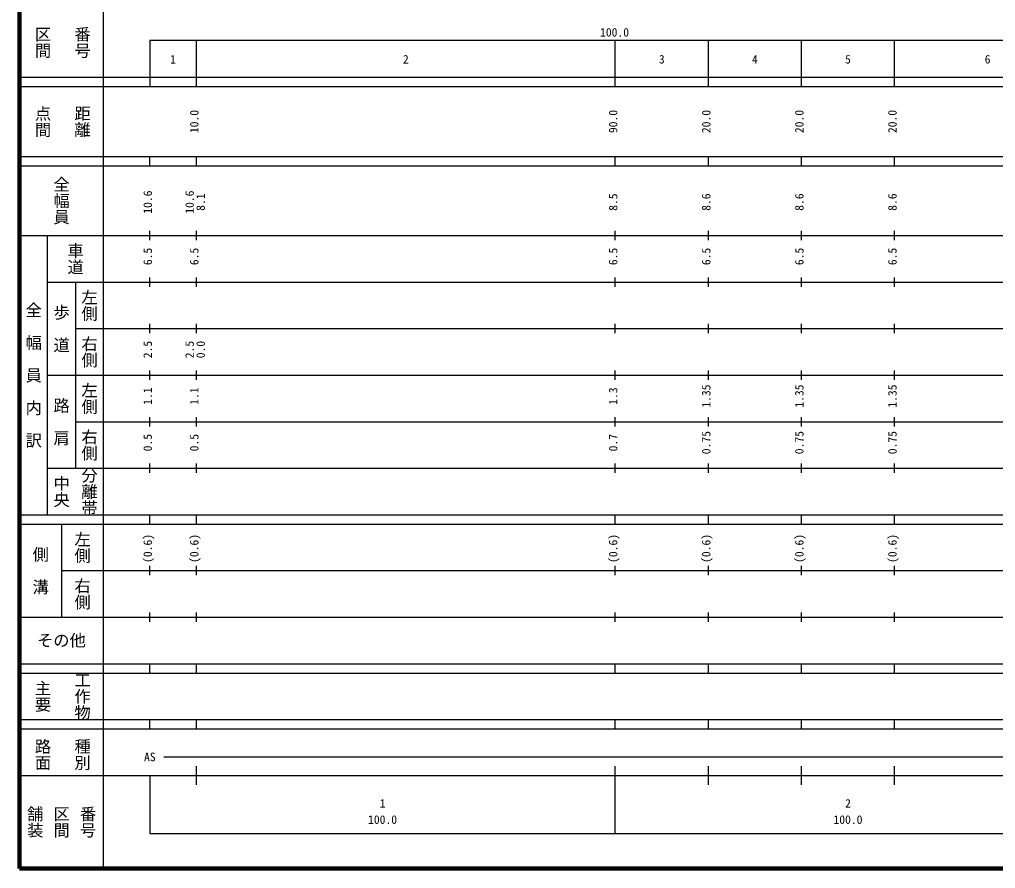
# Model space of a CAD drawing. Units: millimetres on the paper, enlarged 1000 times. Extents: x 40000 to 680000, y 20000 to 380000.
# Drawn here: x 40000 to 249689, y 20000 to 202409 of the extents above; entities that cross this region are included whole.
import ezdxf
from ezdxf.enums import TextEntityAlignment as Align

# ---------------------------------------------------------------- set-up
doc = ezdxf.new("R2010")
doc.units = ezdxf.units.MM
doc.header["$LTSCALE"] = 1000
doc.layers.add('M-TTL', color=2, linetype='Continuous', lineweight=140)
doc.layers.add('M-TTL-BAND', color=7, linetype='Continuous', lineweight=25)
doc.styles.add('@ＭＳ ゴシック', font='')
doc.styles.add('ＭＳ ゴシック', font='')
doc.styles.get('@ＭＳ ゴシック').set_extended_font_data('@MS Gothic')
doc.styles.get('ＭＳ ゴシック').set_extended_font_data('MS Gothic')

msp = doc.modelspace()

# ---------------------------------------------------------------- linework, layer by layer
at = {"layer": 'M-TTL'}
for p, q in [((40000, 380000), (40000, 20000)), ((40000, 20000), (680000, 20000))]:
    msp.add_line(p, q, dxfattribs=at)
at = {"layer": 'M-TTL-BAND'}
for p, q in [((58000, 370000), (58000, 20000)), ((68000, 198000), (579000, 198000)), ((68000, 198000), (68000, 188000)), ((78000, 188000), (78000, 198000)), ((168000, 188000), (168000, 198000)), ((188000, 188000), (188000, 198000)), ((208000, 188000), (208000, 198000)), ((228000, 188000), (228000, 198000)), ((40000, 190000), (579000, 190000)), ((40000, 188000), (579000, 188000)), ((40000, 173000), (579000, 173000)), ((68000, 171000), (68000, 173000)), ((78000, 171000), (78000, 173000)), ((168000, 171000), (168000, 173000)), ((188000, 171000), (188000, 173000)), ((208000, 171000), (208000, 173000)), ((228000, 171000), (228000, 173000)), ((40000, 171000), (579000, 171000)), ((40000, 156000), (579000, 156000)), ((46000, 96000), (46000, 156000)), ((68000, 155000), (68000, 157000)), ((78000, 155000), (78000, 157000)), ((168000, 155000), (168000, 157000)), ((188000, 155000), (188000, 157000)), ((208000, 155000), (208000, 157000)), ((228000, 155000), (228000, 157000)), ((68000, 145000), (68000, 147000)), ((78000, 145000), (78000, 147000)), ((168000, 145000), (168000, 147000)), ((188000, 145000), (188000, 147000)), ((208000, 145000), (208000, 147000)), ((228000, 145000), (228000, 147000)), ((46000, 146000), (579000, 146000)), ((52000, 146000), (52000, 106000)), ((68000, 135000), (68000, 137000)), ((78000, 135000), (78000, 137000)), ((168000, 135000), (168000, 137000)), ((188000, 135000), (188000, 137000)), ((208000, 135000), (208000, 137000)), ((228000, 135000), (228000, 137000)), ((52000, 136000), (579000, 136000)), ((46000, 126000), (579000, 126000)), ((68000, 125000), (68000, 127000)), ((78000, 125000), (78000, 127000)), ((168000, 125000), (168000, 127000)), ((188000, 125000), (188000, 127000)), ((208000, 125000), (208000, 127000)), ((228000, 125000), (228000, 127000)), ((52000, 116000), (579000, 116000)), ((68000, 115000), (68000, 117000)), ((78000, 115000), (78000, 117000)), ((168000, 115000), (168000, 117000)), ((188000, 115000), (188000, 117000)), ((208000, 115000), (208000, 117000)), ((228000, 115000), (228000, 117000)), ((68000, 105000), (68000, 107000)), ((78000, 105000), (78000, 107000)), ((168000, 105000), (168000, 107000)), ((188000, 105000), (188000, 107000)), ((208000, 105000), (208000, 107000)), ((228000, 105000), (228000, 107000)), ((46000, 106000), (579000, 106000)), ((40000, 96000), (579000, 96000)), ((68000, 94000), (68000, 96000)), ((78000, 94000), (78000, 96000)), ((168000, 94000), (168000, 96000)), ((188000, 94000), (188000, 96000)), ((208000, 94000), (208000, 96000)), ((228000, 94000), (228000, 96000)), ((40000, 94000), (579000, 94000)), ((49000, 94000), (49000, 74000)), ((49000, 84000), (579000, 84000)), ((68000, 83000), (68000, 85000)), ((78000, 83000), (78000, 85000)), ((168000, 83000), (168000, 85000)), ((188000, 83000), (188000, 85000)), ((208000, 83000), (208000, 85000)), ((228000, 83000), (228000, 85000)), ((40000, 74000), (579000, 74000)), ((68000, 73000), (68000, 75000)), ((78000, 73000), (78000, 75000)), ((168000, 73000), (168000, 75000)), ((188000, 73000), (188000, 75000)), ((208000, 73000), (208000, 75000)), ((228000, 73000), (228000, 75000)), ((40000, 64000), (579000, 64000)), ((68000, 62000), (68000, 64000)), ((78000, 62000), (78000, 64000)), ((168000, 62000), (168000, 64000)), ((188000, 62000), (188000, 64000)), ((208000, 62000), (208000, 64000)), ((228000, 62000), (228000, 64000)), ((40000, 62000), (579000, 62000)), ((40000, 52000), (579000, 52000)), ((68000, 50000), (68000, 52000)), ((78000, 50000), (78000, 52000)), ((168000, 50000), (168000, 52000)), ((188000, 50000), (188000, 52000)), ((208000, 50000), (208000, 52000)), ((228000, 50000), (228000, 52000)), ((40000, 50000), (579000, 50000)), ((71000, 44000), (559400, 44000)), ((78000, 38000), (78000, 42000)), ((168000, 27500), (168000, 42000)), ((188000, 38000), (188000, 42000)), ((208000, 38000), (208000, 42000)), ((228000, 38000), (228000, 42000)), ((40000, 40000), (579000, 40000)), ((68000, 40000), (68000, 27500)), ((68000, 27500), (579000, 27500))]:
    msp.add_line(p, q, dxfattribs=at)

# ---------------------------------------------------------------- texts
at = {"layer": 'M-TTL-BAND', "style": '@ＭＳ ゴシック'}
for s, p in [('区間', (45000, 197500)), ('番号', (53500, 197500)), ('点間', (45000, 180500)), ('距離', (53500, 180500)), ('全幅員', (49000, 163500)), ('車道', (52000, 151000)), ('左側', (55000, 141000)), ('全\u3000幅\u3000員\u3000内\u3000訳', (43000, 126000)), ('歩\u3000道', (49000, 136000)), ('右側', (55000, 131000)), ('左側', (55000, 121000)), ('路\u3000肩', (49000, 116000)), ('右側', (55000, 111000)), ('分離帯', (55000, 101000)), ('中央', (49000, 101000)), ('左側', (53500, 89000)), ('側\u3000溝', (44500, 84000)), ('右側', (53500, 79000)), ('工作物', (53500, 57000)), ('主要', (45000, 57000)), ('路面', (45000, 44500)), ('種別', (53500, 44500)), ('舗装', (43333, 30000)), ('区間', (49000, 30000)), ('番号', (54667, 30000))]:
    msp.add_text(s, height=2566, rotation=270, dxfattribs=at).set_placement(p, align=Align.MIDDLE_CENTER)
at = {"layer": 'M-TTL-BAND', "style": 'ＭＳ ゴシック'}
for s, p in [('100.0', (167844, 198195)), ('1', (73000, 192405)), ('2', (123000, 192405)), ('3', (178000, 192405)), ('4', (198000, 192405)), ('5', (218000, 192405)), ('6', (248000, 192405)), ('AS', (68000, 42500)), ('1', (118000, 32523)), ('2', (218000, 32523)), ('100.0', (118000, 29033)), ('100.0', (218000, 29033))]:
    msp.add_text(s, height=1833, dxfattribs=at).set_placement(p, align=Align.BOTTOM_CENTER)
for s, p in [('10.0', (79000, 180500)), ('90.0', (169000, 180500)), ('20.0', (189000, 180500)), ('20.0', (209000, 180500)), ('20.0', (229000, 180500)), ('10.6', (69000, 163174)), ('10.6', (78000, 163174)), ('8.1', (80370, 163174)), ('8.5', (169000, 163174)), ('8.6', (189000, 163174)), ('8.6', (209000, 163174)), ('8.6', (229000, 163174)), ('6.5', (69000, 151500)), ('6.5', (79000, 151500)), ('6.5', (169000, 151500)), ('6.5', (189000, 151500)), ('6.5', (209000, 151500)), ('6.5', (229000, 151500)), ('2.5', (69000, 131500)), ('2.5', (78000, 131500)), ('0.0', (80370, 131500)), ('1.35', (189000, 121500)), ('1.35', (209000, 121500)), ('1.35', (229000, 121500)), ('1.1', (69000, 121500)), ('1.1', (79000, 121500)), ('1.3', (169000, 121500)), ('0.7', (169000, 111500)), ('0.75', (189000, 111500)), ('0.75', (209000, 111500)), ('0.75', (229000, 111500)), ('0.5', (69000, 111500)), ('0.5', (79000, 111500)), ('(0.6)', (69000, 88764)), ('(0.6)', (79000, 88764)), ('(0.6)', (169000, 88764)), ('(0.6)', (189000, 88764)), ('(0.6)', (209000, 88764)), ('(0.6)', (229000, 88764))]:
    msp.add_text(s, height=1833, rotation=90, dxfattribs=at).set_placement(p, align=Align.BOTTOM_CENTER)
msp.add_text('その他', height=2566, dxfattribs=at).set_placement((49000, 69000), align=Align.MIDDLE_CENTER)

doc.saveas('drawing.dxf')
